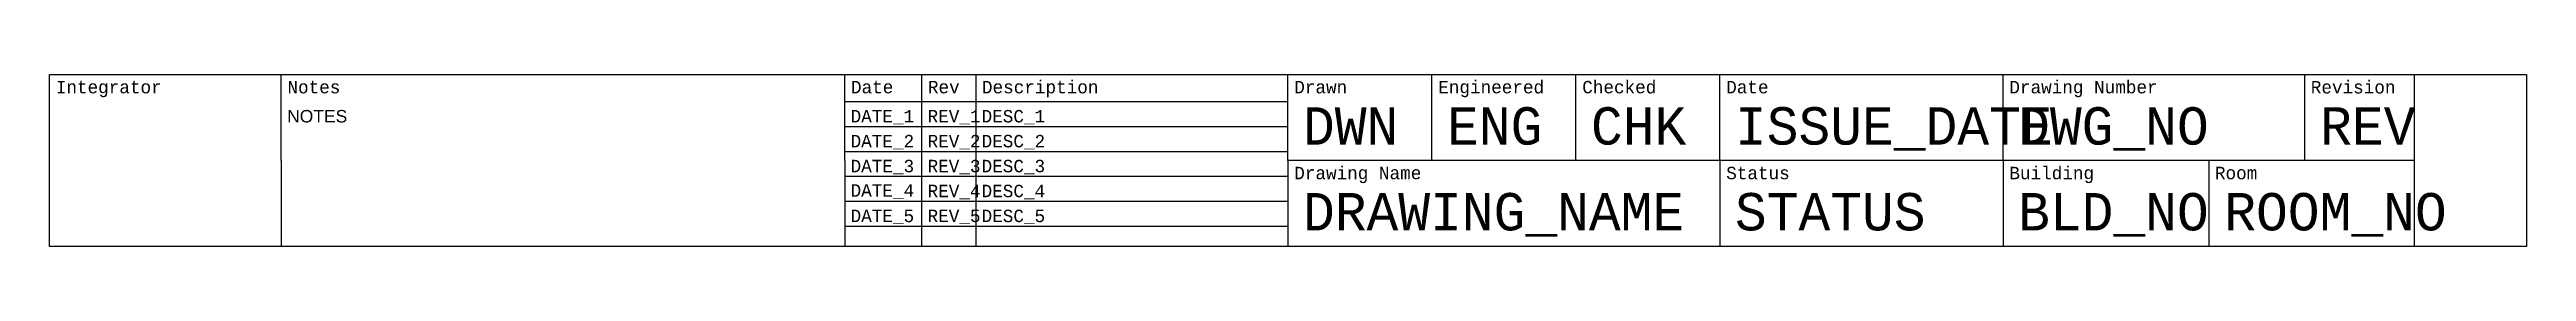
# Model space of a CAD drawing. Header units: millimetres. Extents: x 0 to 396, y -28 to 0.
import ezdxf
from ezdxf.enums import TextEntityAlignment as Align

# ---------------------------------------------------------------- set-up
doc = ezdxf.new("R2010")
doc.units = ezdxf.units.MM
doc.styles.add('CURT STANDARD', font='consola.ttf')
doc.styles.get("Standard").update_dxf_attribs({"font": 'arial.ttf'})

msp = doc.modelspace()

# ---------------------------------------------------------------- linework, layer by layer
for p, q in [((37.07, -13.79), (37.07, 0)), ((127.24, -13.79), (127.24, 0)), ((139.55, 0), (139.55, -27.56)), ((148.2, 0), (148.2, -27.56)), ((198.17, -13.79), (198.17, 0)), ((221.21, -13.79), (221.21, 0)), ((244.25, -13.79), (244.25, 0)), ((267.29, -13.79), (267.29, 0)), ((312.6, -13.79), (312.6, 0)), ((360.83, -0.02), (360.83, -13.79)), ((378.37, -0.02), (378.37, -27.56)), ((127.24, -4.32), (198.17, -4.32)), ((127.24, -8.32), (198.17, -8.32)), ((37.07, -13.79), (37.07, -27.56)), ((127.24, -12.32), (198.17, -12.32)), ((127.24, -13.79), (127.24, -27.56)), ((378.37, -13.79), (198.17, -13.79)), ((198.17, -13.79), (198.17, -27.56)), ((267.29, -13.79), (267.29, -27.56)), ((312.6, -13.79), (312.6, -27.56)), ((345.49, -13.79), (345.49, -27.56)), ((127.24, -16.32), (198.17, -16.32)), ((127.24, -20.32), (198.17, -20.32)), ((127.24, -24.32), (198.17, -24.32))]:
    msp.add_line(p, q)
msp.add_lwpolyline([(0, 0), (396.34, 0), (396.34, -27.56), (0, -27.56)], close=True)

# ---------------------------------------------------------------- texts
at = {"char_height": 2, "attachment_point": 1, "style": 'CURT STANDARD'}
for s, insert in [('Integrator', (1, -1)), ('Notes', (38.07, -1)), ('Date', (128.24, -1)), ('Rev', (140.55, -1)), ('Description', (149.2, -1)), ('Drawn', (199.17, -1)), ('Engineered', (222.21, -1)), ('Checked', (245.25, -1)), ('Date', (268.29, -1)), ('Drawing Number', (313.6, -1)), ('Revision', (361.83, -1.02)), ('Drawing Name', (199.17, -14.79)), ('Status', (268.29, -14.79)), ('Building', (313.6, -14.79)), ('Room', (346.49, -14.79))]:
    msp.add_mtext_dynamic_manual_height_columns(s, width=24.3058, gutter_width=10, heights=[0], dxfattribs=dict(at, insert=insert))
at = {"lineweight": 30, "flags": 104}
msp.add_attdef('NOTES', text='', height=2, dxfattribs=at).set_placement((38.02, -5.67), align=Align.TOP_LEFT)
at = {"style": 'CURT STANDARD'}
for tag, p, height in [('DATE_1', (128.18, -7.67), 2), ('REV_1', (140.5, -7.67), 2), ('DESC_1', (149.14, -7.67), 2), ('DWN', (200.57, -11.23), 6), ('ENG', (223.62, -11.23), 6), ('CHK', (246.65, -11.23), 6), ('ISSUE_DATE', (269.69, -11.23), 6), ('DWG_NO', (315, -11.23), 6), ('REV', (363.33, -11.23), 6), ('DATE_2', (128.18, -11.67), 2), ('REV_2', (140.5, -11.67), 2), ('DESC_2', (149.14, -11.67), 2), ('DATE_3', (128.18, -15.67), 2), ('REV_3', (140.5, -15.67), 2), ('DESC_3', (149.14, -15.67), 2), ('DATE_4', (128.18, -19.59), 2), ('REV_4', (140.5, -19.67), 2), ('DESC_4', (149.14, -19.67), 2), ('DRAWING_NAME', (200.57, -25), 6), ('STATUS', (269.69, -25), 6), ('BLD_NO', (315, -25), 6), ('ROOM_NO', (347.99, -25), 6), ('DATE_5', (128.18, -23.67), 2), ('REV_5', (140.5, -23.67), 2), ('DESC_5', (149.14, -23.67), 2)]:
    msp.add_attdef(tag, p, '', height=height, dxfattribs=at)

doc.saveas('drawing.dxf')
